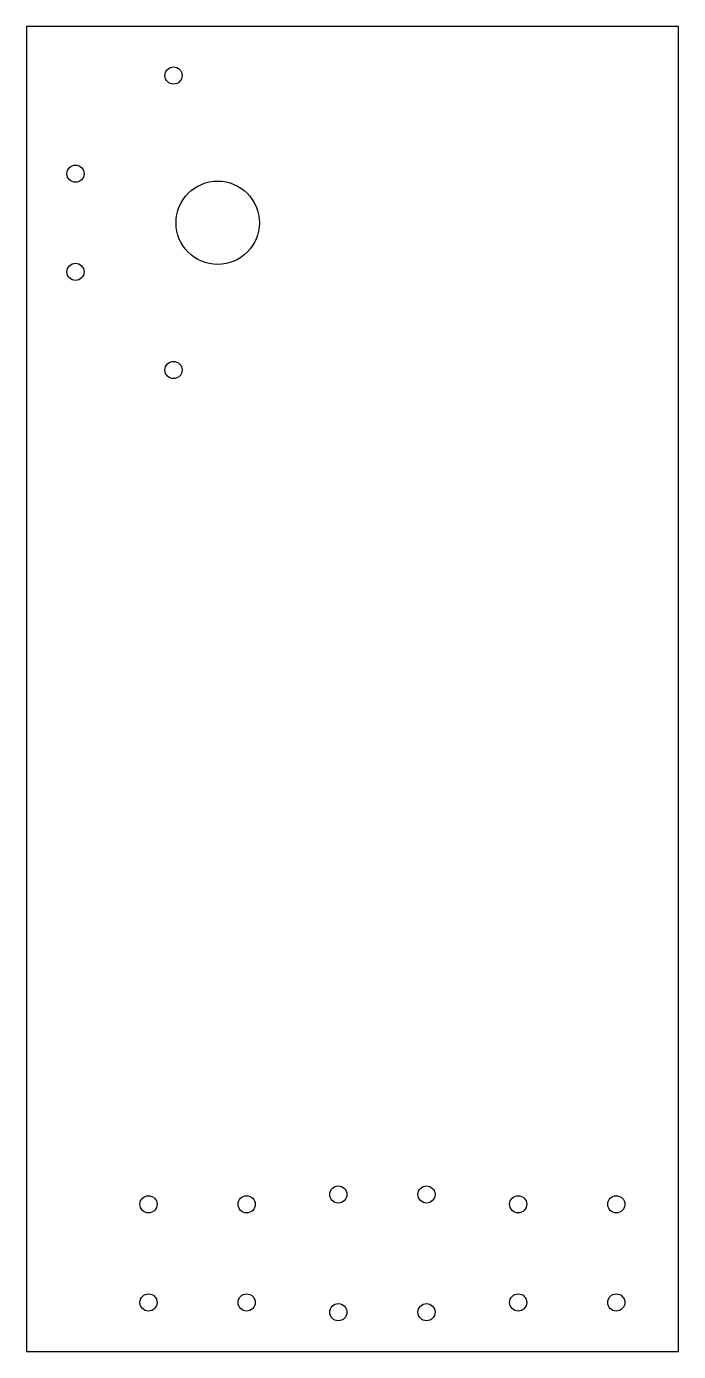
# Model space of a CAD drawing. Header units: millimetres. Extents: x 100 to 233, y 100 to 370.
import ezdxf

# ---------------------------------------------------------------- set-up
doc = ezdxf.new("R2010")
doc.units = ezdxf.units.MM

msp = doc.modelspace()

# ---------------------------------------------------------------- linework, layer by layer
msp.add_lwpolyline([(100, 100), (233, 100), (233, 370), (100, 370)], close=True)
for centre, radius in [((130, 360), 1.75), ((110, 340), 1.75), ((139, 330), 8.5), ((110, 320), 1.75), ((130, 300), 1.75), ((163.6, 132), 1.75), ((181.6, 132), 1.75), ((124.9, 130), 1.75), ((144.9, 130), 1.75), ((200.3, 130), 1.75), ((220.3, 130), 1.75), ((124.9, 110), 1.75), ((144.9, 110), 1.75), ((200.3, 110), 1.75), ((220.3, 110), 1.75), ((163.6, 108), 1.75), ((181.6, 108), 1.75)]:
    msp.add_circle(centre, radius)

doc.saveas('drawing.dxf')
